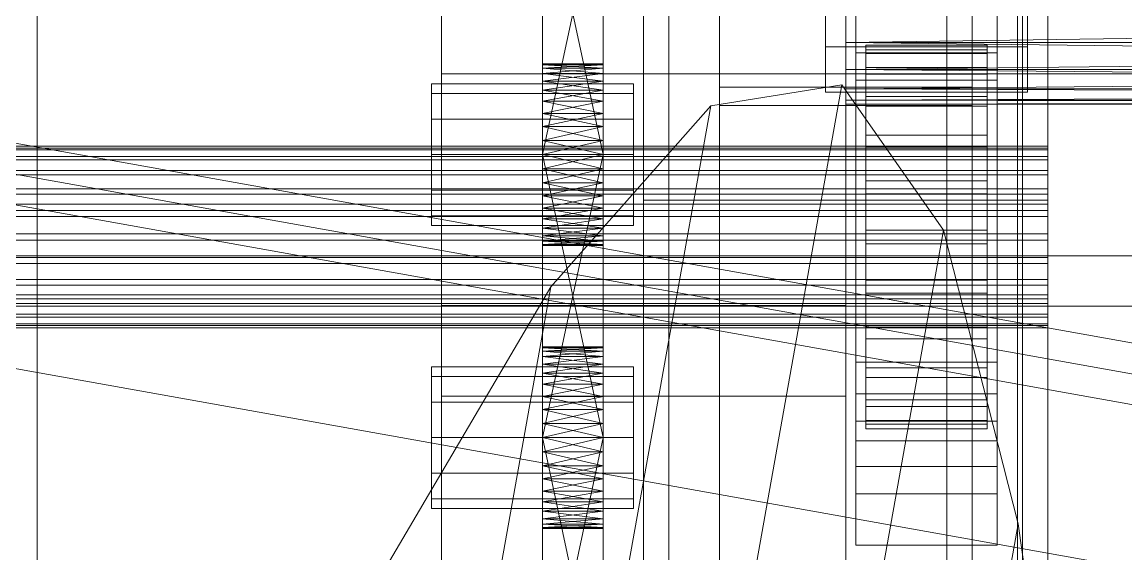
# Model space of a CAD drawing. Header units: millimetres. Extents: x -1970 to 59977, y -50268 to 6837.
# Drawn here: x 1398.5 to 1507.7, y -33413 to -33360.4 of the extents above; entities that cross this region are included whole.
import ezdxf

# ---------------------------------------------------------------- set-up
doc = ezdxf.new("R2010")
doc.units = ezdxf.units.MM
for name, color, linetype, lineweight in [('frontal_C03', 7, 'Continuous', 0), ('frontal_dos-mix', 7, 'Continuous', 0), ('frontal_secador', 7, 'Continuous', 0)]:
    doc.layers.add(name, color=color, linetype=linetype, lineweight=lineweight)

msp = doc.modelspace()

# ---------------------------------------------------------------- linework, layer by layer
at = {"layer": 'frontal_C03'}
for p, q in [((1500, -32314.944), (1500, -34875.113)), ((1500, -34879.011), (1500, -32318.841)), ((1467.5, -33366.821), (1467.5, -32771.861)), ((1492.5, -33366.821), (1492.5, -32771.861)), ((1490, -35975), (1490, -32996.942)), ((1497, -35975), (1497, -32996.942)), ((1460, -33378.004), (1460, -33108.512)), ((1500, -33378.004), (1500, -33108.512)), ((1440, -33465.833), (1440, -33118.927)), ((1480, -33118.927), (1480, -33465.833)), ((1440, -33127.91), (1440, -33474.816)), ((1480, -33474.816), (1480, -33127.91)), ((1490, -35975), (1490, -33266.434)), ((1497, -35975), (1497, -33266.434)), ((1460, -33547.668), (1460, -33278.176)), ((1500, -33278.176), (1500, -33547.668)), ((1467.5, -33879.447), (1467.5, -33284.487)), ((1492.5, -33284.487), (1492.5, -33879.447)), ((1462.5, -33619.765), (1462.5, -33294.297)), ((1497.5, -33294.297), (1497.5, -33619.765)), ((1462.5, -33626.502), (1462.5, -33301.034)), ((1497.5, -33626.502), (1497.5, -33301.034)), ((1478, -33362.834), (1478, -33302.028)), ((1498, -33302.028), (1498, -33362.834)), ((1478, -33306.519), (1478, -33367.325)), ((1498, -33367.325), (1498, -33306.519)), ((1467.5, -33905.804), (1467.5, -33310.844)), ((1492.5, -33905.804), (1492.5, -33310.844)), ((1467.5, -33312.65), (1467.5, -33368.627)), ((1492.5, -33312.65), (1492.5, -33368.627)), ((1460, -33586.646), (1460, -33317.154)), ((1500, -33586.646), (1500, -33317.154)), ((1460, -33329.281), (1460, -33378.004)), ((1460, -33598.772), (1460, -33329.281)), ((1500, -33378.004), (1500, -33329.281)), ((1500, -33329.281), (1500, -33598.772)), ((1467.5, -33338.657), (1467.5, -33368.627)), ((1492.5, -33368.627), (1492.5, -33338.657)), ((1467.5, -33366.821), (1467.5, -33340.464)), ((1492.5, -33340.464), (1492.5, -33366.821)), ((1500, -33344.278), (1500, -33378.384)), ((1500, -33387.367), (1500, -33353.261)), ((1481, -33397.168), (1481, -33356.241)), ((1495, -33356.241), (1495, -33397.168)), ((1481, -33358.936), (1481, -33399.863)), ((1495, -33399.863), (1495, -33358.936)), ((1498, -33362.834), (1478, -33362.834)), ((1478, -33362.834), (1478, -33367.325)), ((1482, -33372.651), (1482, -33362.657)), ((1482, -33362.657), (1482, -33363.478)), ((1482, -33362.657), (1494, -33362.657)), ((1482, -33363.131), (1482, -33362.657)), ((1482, -33372.875), (1482, -33363.131)), ((1482, -33363.131), (1494, -33363.131)), ((1482, -33364.866), (1482, -33363.131)), ((1494, -33363.478), (1494, -33362.657)), ((1494, -33362.657), (1494, -33372.651)), ((1494, -33362.657), (1494, -33363.131)), ((1494, -33363.131), (1494, -33372.875)), ((1494, -33363.131), (1494, -33364.866)), ((1498, -33367.325), (1498, -33362.834)), ((1481, -33366.122), (1481, -33363.428)), ((1481, -33363.428), (1495, -33363.428)), ((1481, -33404.355), (1481, -33363.428)), ((1482, -33373.04), (1482, -33363.478)), ((1482, -33363.478), (1482, -33365.536)), ((1482, -33363.478), (1494, -33363.478)), ((1494, -33365.536), (1494, -33363.478)), ((1494, -33363.478), (1494, -33373.04)), ((1495, -33363.428), (1495, -33366.122)), ((1495, -33363.428), (1495, -33404.355)), ((1482, -33373.697), (1482, -33364.866)), ((1482, -33364.866), (1494, -33364.866)), ((1482, -33367.745), (1482, -33364.866)), ((1482, -33374.015), (1482, -33365.536)), ((1482, -33365.536), (1482, -33368.693)), ((1482, -33365.536), (1494, -33365.536)), ((1494, -33364.866), (1494, -33373.697)), ((1494, -33364.866), (1494, -33367.745)), ((1494, -33368.693), (1494, -33365.536)), ((1494, -33365.536), (1494, -33374.015)), ((1495, -33366.122), (1481, -33366.122)), ((1481, -33366.122), (1481, -33407.05)), ((1495, -33407.05), (1495, -33366.122)), ((1492.5, -33366.821), (1467.5, -33366.821)), ((1478, -33367.325), (1498, -33367.325)), ((1467.5, -33368.627), (1492.5, -33368.627)), ((1482, -33375.061), (1482, -33367.745)), ((1482, -33367.745), (1494, -33367.745)), ((1482, -33371.571), (1482, -33367.745)), ((1482, -33375.51), (1482, -33368.693)), ((1482, -33368.693), (1482, -33372.732)), ((1482, -33368.693), (1494, -33368.693)), ((1494, -33367.745), (1494, -33375.061)), ((1494, -33367.745), (1494, -33371.571)), ((1494, -33372.732), (1494, -33368.693)), ((1494, -33368.693), (1494, -33375.51)), ((1482, -33376.873), (1482, -33371.571)), ((1482, -33371.571), (1494, -33371.571)), ((1482, -33376.083), (1482, -33371.571)), ((1494, -33371.571), (1494, -33376.873)), ((1494, -33371.571), (1494, -33376.083)), ((-1500, -33372.651), (1500, -33372.651)), ((-1500, -33372.875), (1500, -33372.875)), ((-1500, -33373.04), (1500, -33373.04)), ((1482, -33373.04), (1482, -33372.651)), ((1494, -33372.651), (1482, -33372.651)), ((1482, -33372.651), (1482, -33372.875)), ((1482, -33377.423), (1482, -33372.732)), ((1482, -33372.732), (1482, -33377.378)), ((1482, -33372.732), (1494, -33372.732)), ((1494, -33372.875), (1482, -33372.875)), ((1482, -33372.875), (1482, -33373.697)), ((1482, -33374.015), (1482, -33373.04)), ((1494, -33373.04), (1482, -33373.04)), ((1494, -33372.651), (1494, -33373.04)), ((1494, -33372.875), (1494, -33372.651)), ((1494, -33377.378), (1494, -33372.732)), ((1494, -33372.732), (1494, -33377.423)), ((1494, -33373.697), (1494, -33372.875)), ((1494, -33373.04), (1494, -33374.015)), ((1500, -33373.04), (1500, -33372.651)), ((1500, -33372.651), (1500, -33372.875)), ((1500, -33372.875), (1500, -33373.697)), ((1500, -33374.015), (1500, -33373.04)), ((-1500, -33373.697), (1500, -33373.697)), ((-1500, -33374.015), (1500, -33374.015)), ((1494, -33373.697), (1482, -33373.697)), ((1482, -33373.697), (1482, -33375.061)), ((1482, -33375.51), (1482, -33374.015)), ((1494, -33374.015), (1482, -33374.015)), ((1494, -33375.061), (1494, -33373.697)), ((1494, -33374.015), (1494, -33375.51)), ((1500, -33373.697), (1500, -33375.061)), ((1500, -33375.51), (1500, -33374.015)), ((-1500, -33375.061), (1500, -33375.061)), ((1494, -33375.061), (1482, -33375.061)), ((1482, -33375.061), (1482, -33376.873)), ((1494, -33376.873), (1494, -33375.061)), ((1500, -33375.061), (1500, -33376.873)), ((-1500, -33375.51), (1500, -33375.51)), ((1482, -33377.423), (1482, -33375.51)), ((1494, -33375.51), (1482, -33375.51)), ((1482, -33379.011), (1482, -33376.083)), ((1482, -33376.083), (1494, -33376.083)), ((1482, -33380.975), (1482, -33376.083)), ((1494, -33375.51), (1494, -33377.423)), ((1494, -33376.083), (1494, -33379.011)), ((1494, -33376.083), (1494, -33380.975)), ((1500, -33377.423), (1500, -33375.51)), ((-1500, -33376.873), (1500, -33376.873)), ((-1500, -33377.423), (1500, -33377.423)), ((1494, -33376.873), (1482, -33376.873)), ((1482, -33376.873), (1482, -33379.011)), ((1482, -33377.378), (1482, -33379.624)), ((1494, -33377.378), (1482, -33377.378)), ((1482, -33377.378), (1482, -33382.316)), ((1482, -33379.624), (1482, -33377.423)), ((1494, -33377.423), (1482, -33377.423)), ((1494, -33379.011), (1494, -33376.873)), ((1494, -33379.624), (1494, -33377.378)), ((1494, -33382.316), (1494, -33377.378)), ((1494, -33377.423), (1494, -33379.624)), ((1500, -33376.873), (1500, -33379.011)), ((1500, -33379.624), (1500, -33377.423)), ((1500, -33378.384), (-1500, -33378.384)), ((1460, -33378.004), (1500, -33378.004)), ((1460, -33647.495), (1460, -33378.004)), ((1500, -33647.495), (1500, -33378.004)), ((1500, -33387.367), (1500, -33378.384)), ((-1500, -33379.011), (1500, -33379.011)), ((1500, -33379.624), (-1500, -33379.624)), ((1494, -33379.011), (1482, -33379.011)), ((1482, -33379.011), (1482, -33381.328)), ((1482, -33379.624), (1494, -33379.624)), ((1482, -33381.963), (1482, -33379.624)), ((1494, -33381.328), (1494, -33379.011)), ((1494, -33379.624), (1494, -33381.963)), ((1500, -33379.011), (1500, -33381.328)), ((1500, -33381.963), (1500, -33379.624)), ((-1500, -33381.328), (1500, -33381.328)), ((1482, -33381.328), (1482, -33380.975)), ((1482, -33380.975), (1494, -33380.975)), ((1482, -33385.912), (1482, -33380.975)), ((1494, -33381.328), (1482, -33381.328)), ((1482, -33381.328), (1482, -33383.667)), ((1494, -33380.975), (1494, -33381.328)), ((1494, -33380.975), (1494, -33385.912)), ((1494, -33383.667), (1494, -33381.328)), ((1500, -33381.328), (1500, -33383.667)), ((-1500, -33381.963), (1500, -33381.963)), ((1482, -33384.28), (1482, -33381.963)), ((1482, -33381.963), (1482, -33382.316)), ((1494, -33381.963), (1482, -33381.963)), ((1482, -33382.316), (1482, -33387.207)), ((1482, -33382.316), (1494, -33382.316)), ((1494, -33382.316), (1494, -33381.963)), ((1494, -33381.963), (1494, -33384.28)), ((1494, -33387.207), (1494, -33382.316)), ((1500, -33384.28), (1500, -33381.963)), ((-1500, -33383.667), (1500, -33383.667)), ((1482, -33383.667), (1482, -33385.912)), ((1494, -33383.667), (1482, -33383.667)), ((1482, -33383.667), (1482, -33385.868)), ((1494, -33385.912), (1494, -33383.667)), ((1494, -33385.868), (1494, -33383.667)), ((1500, -33383.667), (1500, -33385.868)), ((-1500, -33384.28), (1500, -33384.28)), ((1482, -33386.418), (1482, -33384.28)), ((1482, -33384.28), (1482, -33387.207)), ((1494, -33384.28), (1482, -33384.28)), ((1494, -33387.207), (1494, -33384.28)), ((1494, -33384.28), (1494, -33386.418)), ((1500, -33386.418), (1500, -33384.28)), ((-1500, -33385.868), (1500, -33385.868)), ((1482, -33385.868), (1482, -33390.559)), ((1494, -33385.868), (1482, -33385.868)), ((1482, -33385.868), (1482, -33387.781)), ((1482, -33385.912), (1494, -33385.912)), ((1482, -33390.559), (1482, -33385.912)), ((1494, -33390.559), (1494, -33385.868)), ((1494, -33387.781), (1494, -33385.868)), ((1494, -33385.912), (1494, -33390.559)), ((1500, -33385.868), (1500, -33387.781)), ((-1500, -33386.418), (1500, -33386.418)), ((-1500, -33387.367), (1500, -33387.367)), ((1482, -33388.23), (1482, -33386.418)), ((1482, -33386.418), (1482, -33391.72)), ((1494, -33386.418), (1482, -33386.418)), ((1482, -33387.207), (1482, -33391.72)), ((1482, -33387.207), (1494, -33387.207)), ((1494, -33391.72), (1494, -33386.418)), ((1494, -33386.418), (1494, -33388.23)), ((1494, -33391.72), (1494, -33387.207)), ((1500, -33388.23), (1500, -33386.418)), ((-1500, -33387.781), (1500, -33387.781)), ((-1500, -33388.23), (1500, -33388.23)), ((1440, -33397.401), (1440, -33388.418)), ((1440, -33388.418), (1480, -33388.418)), ((1440, -33735.325), (1440, -33388.418)), ((1480, -33388.418), (1480, -33397.401)), ((1480, -33388.418), (1480, -33735.325)), ((1482, -33387.781), (1482, -33394.598)), ((1494, -33387.781), (1482, -33387.781)), ((1482, -33387.781), (1482, -33389.276)), ((1482, -33389.594), (1482, -33388.23)), ((1482, -33388.23), (1482, -33395.546)), ((1494, -33388.23), (1482, -33388.23)), ((1494, -33394.598), (1494, -33387.781)), ((1494, -33389.276), (1494, -33387.781)), ((1494, -33395.546), (1494, -33388.23)), ((1494, -33388.23), (1494, -33389.594)), ((1500, -33387.781), (1500, -33389.276)), ((1500, -33389.594), (1500, -33388.23)), ((-1500, -33389.276), (1500, -33389.276)), ((1482, -33389.276), (1482, -33397.754)), ((1494, -33389.276), (1482, -33389.276)), ((1482, -33389.276), (1482, -33390.251)), ((1494, -33397.754), (1494, -33389.276)), ((1494, -33390.251), (1494, -33389.276)), ((1500, -33389.276), (1500, -33390.251)), ((-1500, -33389.594), (1500, -33389.594)), ((-1500, -33390.251), (1500, -33390.251)), ((-1500, -33390.416), (1500, -33390.416)), ((-1500, -33390.64), (1500, -33390.64)), ((1482, -33390.416), (1482, -33389.594)), ((1482, -33389.594), (1482, -33398.425)), ((1494, -33389.594), (1482, -33389.594)), ((1482, -33390.251), (1482, -33399.813)), ((1494, -33390.251), (1482, -33390.251)), ((1482, -33390.251), (1482, -33390.64)), ((1482, -33390.64), (1482, -33390.416)), ((1482, -33390.416), (1482, -33400.16)), ((1494, -33390.416), (1482, -33390.416)), ((1482, -33390.559), (1494, -33390.559)), ((1482, -33394.598), (1482, -33390.559)), ((1482, -33390.64), (1482, -33400.634)), ((1494, -33390.64), (1482, -33390.64)), ((1494, -33398.425), (1494, -33389.594)), ((1494, -33389.594), (1494, -33390.416)), ((1494, -33399.813), (1494, -33390.251)), ((1494, -33390.64), (1494, -33390.251)), ((1494, -33400.16), (1494, -33390.416)), ((1494, -33390.416), (1494, -33390.64)), ((1494, -33390.559), (1494, -33394.598)), ((1494, -33400.634), (1494, -33390.64)), ((1500, -33390.416), (1500, -33389.594)), ((1500, -33390.251), (1500, -33390.64)), ((1500, -33390.64), (1500, -33390.416)), ((1482, -33391.72), (1482, -33395.546)), ((1482, -33391.72), (1494, -33391.72)), ((1494, -33395.546), (1494, -33391.72)), ((1481, -33404.351), (1481, -33394.02)), ((1481, -33394.02), (1495, -33394.02)), ((1481, -33401.816), (1481, -33394.02)), ((1482, -33394.598), (1494, -33394.598)), ((1482, -33397.754), (1482, -33394.598)), ((1494, -33394.598), (1494, -33397.754)), ((1495, -33394.02), (1495, -33404.351)), ((1495, -33394.02), (1495, -33401.816)), ((1482, -33395.546), (1482, -33398.425)), ((1482, -33395.546), (1494, -33395.546)), ((1494, -33398.425), (1494, -33395.546)), ((1495, -33397.168), (1481, -33397.168)), ((1481, -33397.168), (1481, -33399.863)), ((1495, -33399.863), (1495, -33397.168)), ((1480, -33397.401), (1440, -33397.401)), ((1440, -33397.401), (1440, -33744.308)), ((1480, -33744.308), (1480, -33397.401)), ((1482, -33397.754), (1494, -33397.754)), ((1482, -33399.813), (1482, -33397.754)), ((1494, -33397.754), (1494, -33399.813)), ((1482, -33398.425), (1482, -33400.16)), ((1482, -33398.425), (1494, -33398.425)), ((1494, -33400.16), (1494, -33398.425)), ((1481, -33399.863), (1495, -33399.863)), ((1482, -33399.813), (1494, -33399.813)), ((1482, -33400.634), (1482, -33399.813)), ((1482, -33400.16), (1482, -33400.634)), ((1482, -33400.16), (1494, -33400.16)), ((1494, -33399.813), (1494, -33400.634)), ((1494, -33400.634), (1494, -33400.16)), ((1482, -33400.634), (1494, -33400.634)), ((1495, -33401.816), (1481, -33401.816)), ((1481, -33401.816), (1481, -33412.147)), ((1495, -33412.147), (1495, -33401.816)), ((1481, -33404.351), (1481, -33412.147)), ((1495, -33404.355), (1481, -33404.355)), ((1481, -33404.355), (1481, -33407.05)), ((1495, -33412.147), (1495, -33404.351)), ((1495, -33407.05), (1495, -33404.355)), ((1481, -33407.05), (1495, -33407.05)), ((1481, -33412.147), (1495, -33412.147))]:
    msp.add_line(p, q, dxfattribs=at)
at = {"layer": 'frontal_dos-mix'}
for p, q in [((265.556, -33172.991), (1915.556, -33467.991)), ((1912.222, -33486.638), (262.222, -33191.638)), ((1522.328, -33394.639), (1128.572, -33324.24)), ((1521.272, -33400.546), (1127.516, -33330.147)), ((1479.623, -33366.578), (1463.854, -33454.774)), ((1479.623, -33366.578), (1466.637, -33368.662)), ((1489.66, -33380.983), (1479.623, -33366.578)), ((1466.637, -33368.662), (1450.819, -33386.592)), ((1466.637, -33368.662), (1451.482, -33453.428)), ((1489.66, -33380.983), (1475.648, -33459.36)), ((1497.078, -33410.04), (1489.66, -33380.983)), ((1450.819, -33386.592), (1432.707, -33417.348)), ((1450.819, -33386.592), (1438.554, -33455.194)), ((1497.078, -33410.04), (1486.926, -33466.823)), ((1502.598, -33449.713), (1497.078, -33410.04))]:
    msp.add_line(p, q, dxfattribs=at)
at = {"layer": 'frontal_secador'}
for p, q in [((1400, -36000), (1400, -33000)), ((1400, -36000), (1400, -33075)), ((1400, -34600), (1400, -33075)), ((1400, -35940), (1400, -33075)), ((1400, -34650), (1400, -33075)), ((1400, -36000), (1400, -33250)), ((1450, -33376.281), (1450, -33337.481)), ((1456, -33337.481), (1456, -33376.281)), ((1450, -33339.136), (1450, -33376.281)), ((1456, -33376.281), (1456, -33339.136)), ((1450, -33376.281), (1450, -33341.414)), ((1456, -33341.414), (1456, -33376.281)), ((1450, -33373.5), (1450, -33344.092)), ((1450, -33376.281), (1450, -33344.092)), ((1456, -33344.092), (1456, -33373.5)), ((1456, -33344.092), (1456, -33376.281)), ((1450, -33345.5), (1450, -33373.5)), ((1456, -33373.5), (1450, -33345.5)), ((1456, -33345.5), (1450, -33373.5)), ((1456, -33373.5), (1456, -33345.5)), ((1480, -33362.42), (1480, -33354.82)), ((1480, -33366.98), (1480, -33354.82)), ((1480, -33359), (1480, -33365.08)), ((1480, -33362.42), (1480, -33359)), ((1480, -33359), (1480, -33368.12)), ((1480, -33359), (1480, -33366.98)), ((1715, -33359), (1480, -33362.42)), ((1480, -33365.08), (1480, -33362.42)), ((1480, -33366.98), (1480, -33362.42)), ((1715, -33365.08), (1480, -33362.42)), ((1715, -33362.42), (1480, -33362.42)), ((1715, -33362.42), (1480, -33365.08)), ((1440, -33365.5), (1710, -33365.5)), ((1440, -33383.5), (1440, -33365.5)), ((1450, -33364.611), (1450, -33364.5)), ((1456, -33364.611), (1450, -33364.5)), ((1456, -33364.5), (1450, -33364.5)), ((1456, -33364.5), (1450, -33364.611)), ((1450, -33364.611), (1450, -33365.481)), ((1450, -33364.94), (1450, -33364.611)), ((1450, -33364.611), (1450, -33367.136)), ((1456, -33364.94), (1450, -33364.611)), ((1456, -33364.611), (1450, -33364.611)), ((1456, -33364.611), (1450, -33364.94)), ((1450, -33365.481), (1450, -33364.94)), ((1456, -33365.481), (1450, -33364.94)), ((1456, -33364.94), (1450, -33364.94)), ((1456, -33364.94), (1450, -33365.481)), ((1450, -33365.481), (1450, -33367.136)), ((1450, -33366.219), (1450, -33365.481)), ((1450, -33369.414), (1450, -33365.481)), ((1450, -33404.281), (1450, -33365.481)), ((1456, -33366.219), (1450, -33365.481)), ((1456, -33365.481), (1450, -33365.481)), ((1456, -33365.481), (1450, -33366.219)), ((1456, -33364.611), (1456, -33364.5)), ((1456, -33365.481), (1456, -33364.611)), ((1456, -33364.611), (1456, -33364.94)), ((1456, -33367.136), (1456, -33364.611)), ((1456, -33364.94), (1456, -33365.481)), ((1456, -33367.136), (1456, -33365.481)), ((1456, -33365.481), (1456, -33366.219)), ((1456, -33365.481), (1456, -33369.414)), ((1456, -33365.481), (1456, -33404.281)), ((1480, -33365.08), (1480, -33368.12)), ((1480, -33366.98), (1480, -33365.08)), ((1715, -33366.98), (1480, -33365.08)), ((1715, -33365.08), (1480, -33365.08)), ((1715, -33365.08), (1480, -33366.98)), ((1439, -33367.438), (1439, -33366.5)), ((1459, -33366.5), (1439, -33366.5)), ((1450, -33367.136), (1450, -33366.219)), ((1456, -33367.136), (1450, -33366.219)), ((1456, -33366.219), (1450, -33366.219)), ((1456, -33366.219), (1450, -33367.136)), ((1456, -33366.219), (1456, -33367.136)), ((1459, -33367.438), (1459, -33366.5)), ((1439, -33370), (1439, -33367.438)), ((1459, -33367.438), (1439, -33367.438)), ((1450, -33367.136), (1450, -33369.414)), ((1450, -33368.21), (1450, -33367.136)), ((1450, -33367.136), (1450, -33372.092)), ((1450, -33367.136), (1450, -33404.281)), ((1456, -33368.21), (1450, -33367.136)), ((1456, -33367.136), (1450, -33367.136)), ((1456, -33367.136), (1450, -33368.21)), ((1456, -33369.414), (1456, -33367.136)), ((1456, -33367.136), (1456, -33368.21)), ((1456, -33372.092), (1456, -33367.136)), ((1456, -33404.281), (1456, -33367.136)), ((1459, -33370), (1459, -33367.438)), ((1480, -33368.5), (1480, -33366.98)), ((1480, -33366.98), (1480, -33368.12)), ((1715, -33368.12), (1480, -33366.98)), ((1715, -33366.98), (1480, -33366.98)), ((1715, -33366.98), (1480, -33368.12)), ((1450, -33369.414), (1450, -33368.21)), ((1456, -33369.414), (1450, -33368.21)), ((1456, -33368.21), (1450, -33368.21)), ((1456, -33368.21), (1450, -33369.414)), ((1456, -33368.21), (1456, -33369.414)), ((1480, -33368.12), (1480, -33368.5)), ((1715, -33368.5), (1480, -33368.12)), ((1715, -33368.12), (1480, -33368.12)), ((1715, -33368.12), (1480, -33368.5)), ((1480, -33368.5), (1715, -33368.5)), ((1450, -33369.414), (1450, -33372.092)), ((1450, -33370.719), (1450, -33369.414)), ((1450, -33404.281), (1450, -33369.414)), ((1456, -33370.719), (1450, -33369.414)), ((1456, -33369.414), (1450, -33369.414)), ((1456, -33369.414), (1450, -33370.719)), ((1456, -33372.092), (1456, -33369.414)), ((1456, -33369.414), (1456, -33370.719)), ((1456, -33369.414), (1456, -33404.281)), ((1439, -33373.5), (1439, -33370)), ((1459, -33370), (1439, -33370)), ((1450, -33372.092), (1450, -33370.719)), ((1456, -33372.092), (1450, -33370.719)), ((1456, -33370.719), (1450, -33370.719)), ((1456, -33370.719), (1450, -33372.092)), ((1456, -33370.719), (1456, -33372.092)), ((1459, -33373.5), (1459, -33370)), ((1450, -33401.5), (1450, -33372.092)), ((1450, -33372.092), (1450, -33373.5)), ((1450, -33404.281), (1450, -33372.092)), ((1456, -33373.5), (1450, -33372.092)), ((1456, -33372.092), (1450, -33372.092)), ((1456, -33372.092), (1450, -33373.5)), ((1456, -33372.092), (1456, -33401.5)), ((1456, -33373.5), (1456, -33372.092)), ((1456, -33372.092), (1456, -33404.281)), ((1439, -33373.5), (1439, -33377)), ((1439, -33373.5), (1459, -33373.5)), ((1450, -33373.5), (1450, -33401.5)), ((1456, -33401.5), (1450, -33373.5)), ((1456, -33373.5), (1450, -33373.5)), ((1456, -33373.5), (1450, -33401.5)), ((1450, -33376.281), (1450, -33373.5)), ((1450, -33373.5), (1450, -33374.908)), ((1456, -33373.5), (1450, -33374.908)), ((1456, -33374.908), (1450, -33373.5)), ((1456, -33401.5), (1456, -33373.5)), ((1456, -33373.5), (1456, -33376.281)), ((1456, -33374.908), (1456, -33373.5)), ((1459, -33377), (1459, -33373.5)), ((1450, -33374.908), (1450, -33376.281)), ((1456, -33374.908), (1450, -33374.908)), ((1456, -33374.908), (1450, -33376.281)), ((1456, -33376.281), (1450, -33374.908)), ((1456, -33376.281), (1456, -33374.908)), ((1450, -33378.79), (1450, -33376.281)), ((1450, -33376.281), (1450, -33377.586)), ((1450, -33380.781), (1450, -33376.281)), ((1450, -33382.5), (1450, -33376.281)), ((1456, -33376.281), (1450, -33376.281)), ((1456, -33376.281), (1450, -33377.586)), ((1456, -33377.586), (1450, -33376.281)), ((1456, -33376.281), (1456, -33378.79)), ((1456, -33377.586), (1456, -33376.281)), ((1456, -33376.281), (1456, -33380.781)), ((1456, -33376.281), (1456, -33382.5)), ((1439, -33377), (1439, -33379.562)), ((1459, -33377), (1439, -33377)), ((1459, -33377), (1459, -33379.562)), ((1450, -33377.586), (1450, -33378.79)), ((1456, -33377.586), (1450, -33377.586)), ((1456, -33377.586), (1450, -33378.79)), ((1456, -33378.79), (1450, -33377.586)), ((1456, -33378.79), (1456, -33377.586)), ((1439, -33379.562), (1439, -33380.5)), ((1459, -33379.562), (1439, -33379.562)), ((1450, -33380.781), (1450, -33378.79)), ((1450, -33378.79), (1450, -33379.864)), ((1456, -33378.79), (1450, -33378.79)), ((1456, -33378.79), (1450, -33379.864)), ((1456, -33379.864), (1450, -33378.79)), ((1456, -33378.79), (1456, -33380.781)), ((1456, -33379.864), (1456, -33378.79)), ((1459, -33379.562), (1459, -33380.5)), ((1459, -33380.5), (1439, -33380.5)), ((1450, -33379.864), (1450, -33380.781)), ((1456, -33379.864), (1450, -33379.864)), ((1456, -33379.864), (1450, -33380.781)), ((1456, -33380.781), (1450, -33379.864)), ((1450, -33382.06), (1450, -33380.781)), ((1450, -33380.781), (1450, -33381.519)), ((1450, -33382.5), (1450, -33380.781)), ((1456, -33380.781), (1450, -33380.781)), ((1456, -33380.781), (1450, -33381.519)), ((1456, -33381.519), (1450, -33380.781)), ((1456, -33380.781), (1456, -33379.864)), ((1456, -33380.781), (1456, -33382.06)), ((1456, -33381.519), (1456, -33380.781)), ((1456, -33380.781), (1456, -33382.5)), ((1450, -33381.519), (1450, -33382.06)), ((1456, -33381.519), (1450, -33381.519)), ((1456, -33381.519), (1450, -33382.06)), ((1456, -33382.06), (1450, -33381.519)), ((1456, -33382.06), (1456, -33381.519)), ((1450, -33382.5), (1450, -33382.06)), ((1450, -33382.06), (1450, -33382.389)), ((1456, -33382.06), (1450, -33382.06)), ((1456, -33382.06), (1450, -33382.389)), ((1456, -33382.389), (1450, -33382.06)), ((1450, -33382.389), (1450, -33382.5)), ((1456, -33382.389), (1450, -33382.389)), ((1456, -33382.389), (1450, -33382.5)), ((1456, -33382.5), (1450, -33382.389)), ((1456, -33382.5), (1450, -33382.5)), ((1456, -33382.06), (1456, -33382.5)), ((1456, -33382.389), (1456, -33382.06)), ((1456, -33382.5), (1456, -33382.389)), ((1325, -33383.5), (2125, -33383.5)), ((1440, -33383.5), (1710, -33383.5)), ((1325, -33388.5), (2125, -33388.5)), ((1450, -33392.611), (1450, -33392.5)), ((1456, -33392.611), (1450, -33392.5)), ((1456, -33392.5), (1450, -33392.5)), ((1456, -33392.5), (1450, -33392.611)), ((1450, -33392.611), (1450, -33393.481)), ((1450, -33392.94), (1450, -33392.611)), ((1450, -33392.611), (1450, -33395.136)), ((1456, -33392.94), (1450, -33392.611)), ((1456, -33392.611), (1450, -33392.611)), ((1456, -33392.611), (1450, -33392.94)), ((1456, -33392.611), (1456, -33392.5)), ((1456, -33393.481), (1456, -33392.611)), ((1456, -33392.611), (1456, -33392.94)), ((1456, -33395.136), (1456, -33392.611)), ((1450, -33393.481), (1450, -33392.94)), ((1456, -33393.481), (1450, -33392.94)), ((1456, -33392.94), (1450, -33392.94)), ((1456, -33392.94), (1450, -33393.481)), ((1450, -33393.481), (1450, -33395.136)), ((1450, -33394.219), (1450, -33393.481)), ((1450, -33397.414), (1450, -33393.481)), ((1450, -33432.281), (1450, -33393.481)), ((1456, -33394.219), (1450, -33393.481)), ((1456, -33393.481), (1450, -33393.481)), ((1456, -33393.481), (1450, -33394.219)), ((1456, -33392.94), (1456, -33393.481)), ((1456, -33395.136), (1456, -33393.481)), ((1456, -33393.481), (1456, -33394.219)), ((1456, -33393.481), (1456, -33397.414)), ((1456, -33393.481), (1456, -33432.281)), ((1439, -33395.438), (1439, -33394.5)), ((1459, -33394.5), (1439, -33394.5)), ((1450, -33395.136), (1450, -33394.219)), ((1456, -33395.136), (1450, -33394.219)), ((1456, -33394.219), (1450, -33394.219)), ((1456, -33394.219), (1450, -33395.136)), ((1456, -33394.219), (1456, -33395.136)), ((1459, -33395.438), (1459, -33394.5)), ((1439, -33398), (1439, -33395.438)), ((1459, -33395.438), (1439, -33395.438)), ((1450, -33395.136), (1450, -33397.414)), ((1450, -33396.21), (1450, -33395.136)), ((1450, -33395.136), (1450, -33400.092)), ((1450, -33395.136), (1450, -33432.281)), ((1456, -33396.21), (1450, -33395.136)), ((1456, -33395.136), (1450, -33395.136)), ((1456, -33395.136), (1450, -33396.21)), ((1456, -33397.414), (1456, -33395.136)), ((1456, -33395.136), (1456, -33396.21)), ((1456, -33400.092), (1456, -33395.136)), ((1456, -33432.281), (1456, -33395.136)), ((1459, -33398), (1459, -33395.438)), ((1450, -33397.414), (1450, -33396.21)), ((1456, -33397.414), (1450, -33396.21)), ((1456, -33396.21), (1450, -33396.21)), ((1456, -33396.21), (1450, -33397.414)), ((1456, -33396.21), (1456, -33397.414)), ((1439, -33401.5), (1439, -33398)), ((1459, -33398), (1439, -33398)), ((1450, -33397.414), (1450, -33400.092)), ((1450, -33398.719), (1450, -33397.414)), ((1450, -33432.281), (1450, -33397.414)), ((1456, -33398.719), (1450, -33397.414)), ((1456, -33397.414), (1450, -33397.414)), ((1456, -33397.414), (1450, -33398.719)), ((1456, -33400.092), (1456, -33397.414)), ((1456, -33397.414), (1456, -33398.719)), ((1456, -33397.414), (1456, -33432.281)), ((1459, -33401.5), (1459, -33398)), ((1450, -33400.092), (1450, -33398.719)), ((1456, -33400.092), (1450, -33398.719)), ((1456, -33398.719), (1450, -33398.719)), ((1456, -33398.719), (1450, -33400.092)), ((1456, -33398.719), (1456, -33400.092)), ((1450, -33429.5), (1450, -33400.092)), ((1450, -33400.092), (1450, -33401.5)), ((1450, -33432.281), (1450, -33400.092)), ((1456, -33401.5), (1450, -33400.092)), ((1456, -33400.092), (1450, -33400.092)), ((1456, -33400.092), (1450, -33401.5)), ((1456, -33400.092), (1456, -33429.5)), ((1456, -33401.5), (1456, -33400.092)), ((1456, -33400.092), (1456, -33432.281)), ((1439, -33401.5), (1439, -33405)), ((1439, -33401.5), (1459, -33401.5)), ((1450, -33401.5), (1450, -33429.5)), ((1456, -33429.5), (1450, -33401.5)), ((1456, -33401.5), (1450, -33401.5)), ((1456, -33401.5), (1450, -33429.5)), ((1450, -33404.281), (1450, -33401.5)), ((1450, -33401.5), (1450, -33402.908)), ((1456, -33401.5), (1450, -33402.908)), ((1456, -33402.908), (1450, -33401.5)), ((1456, -33429.5), (1456, -33401.5)), ((1456, -33401.5), (1456, -33404.281)), ((1456, -33402.908), (1456, -33401.5)), ((1459, -33405), (1459, -33401.5)), ((1450, -33402.908), (1450, -33404.281)), ((1456, -33402.908), (1450, -33402.908)), ((1456, -33402.908), (1450, -33404.281)), ((1456, -33404.281), (1450, -33402.908)), ((1456, -33404.281), (1456, -33402.908)), ((1450, -33406.79), (1450, -33404.281)), ((1450, -33404.281), (1450, -33405.586)), ((1450, -33408.781), (1450, -33404.281)), ((1450, -33410.5), (1450, -33404.281)), ((1456, -33404.281), (1450, -33404.281)), ((1456, -33404.281), (1450, -33405.586)), ((1456, -33405.586), (1450, -33404.281)), ((1456, -33404.281), (1456, -33406.79)), ((1456, -33405.586), (1456, -33404.281)), ((1456, -33404.281), (1456, -33408.781)), ((1456, -33404.281), (1456, -33410.5)), ((1439, -33405), (1439, -33407.562)), ((1459, -33405), (1439, -33405)), ((1450, -33405.586), (1450, -33406.79)), ((1456, -33405.586), (1450, -33405.586)), ((1456, -33405.586), (1450, -33406.79)), ((1456, -33406.79), (1450, -33405.586)), ((1456, -33406.79), (1456, -33405.586)), ((1459, -33405), (1459, -33407.562)), ((1450, -33408.781), (1450, -33406.79)), ((1450, -33406.79), (1450, -33407.864)), ((1456, -33406.79), (1450, -33406.79)), ((1456, -33406.79), (1450, -33407.864)), ((1456, -33407.864), (1450, -33406.79)), ((1456, -33406.79), (1456, -33408.781)), ((1456, -33407.864), (1456, -33406.79)), ((1439, -33407.562), (1439, -33408.5)), ((1459, -33407.562), (1439, -33407.562)), ((1450, -33407.864), (1450, -33408.781)), ((1456, -33407.864), (1450, -33407.864)), ((1456, -33407.864), (1450, -33408.781)), ((1456, -33408.781), (1450, -33407.864)), ((1456, -33408.781), (1456, -33407.864)), ((1459, -33407.562), (1459, -33408.5)), ((1459, -33408.5), (1439, -33408.5)), ((1450, -33410.06), (1450, -33408.781)), ((1450, -33408.781), (1450, -33409.519)), ((1450, -33410.5), (1450, -33408.781)), ((1456, -33408.781), (1450, -33408.781)), ((1456, -33408.781), (1450, -33409.519)), ((1456, -33409.519), (1450, -33408.781)), ((1456, -33408.781), (1456, -33410.06)), ((1456, -33409.519), (1456, -33408.781)), ((1456, -33408.781), (1456, -33410.5)), ((1450, -33409.519), (1450, -33410.06)), ((1456, -33409.519), (1450, -33409.519)), ((1456, -33409.519), (1450, -33410.06)), ((1456, -33410.06), (1450, -33409.519)), ((1450, -33410.5), (1450, -33410.06)), ((1450, -33410.06), (1450, -33410.389)), ((1456, -33410.06), (1450, -33410.06)), ((1456, -33410.06), (1450, -33410.389)), ((1456, -33410.389), (1450, -33410.06)), ((1456, -33410.06), (1456, -33409.519)), ((1456, -33410.06), (1456, -33410.5)), ((1456, -33410.389), (1456, -33410.06)), ((1450, -33410.389), (1450, -33410.5)), ((1456, -33410.389), (1450, -33410.389)), ((1456, -33410.389), (1450, -33410.5)), ((1456, -33410.5), (1450, -33410.389)), ((1456, -33410.5), (1450, -33410.5)), ((1456, -33410.5), (1456, -33410.389))]:
    msp.add_line(p, q, dxfattribs=at)

doc.saveas('drawing.dxf')
